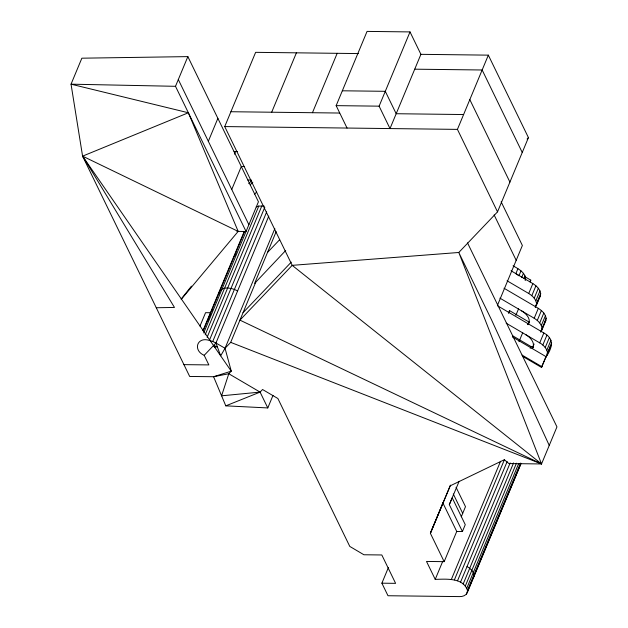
<?xml version="1.0" encoding="UTF-8"?>
<svg xmlns="http://www.w3.org/2000/svg" width="628" height="628" viewBox="0 0 628 628"><rect width="100%" height="100%" fill="white"/><g stroke="black" fill="none" stroke-linecap="round" stroke-linejoin="round"><path stroke-width="0.94" d="M388.394 567.547L381.887 583.184L387.986 595.736L459.586 596.6C463.213 596.82 467.986 594.716 467.468 590.422L520.471 463.095M218.693 294.399C219.604 285.45 232.148 287.53 237.58 291.039M525.542 280.119C526.295 272.866 518.367 268.878 513.06 265.825M535.244 307.39L540.677 293.449C540.017 289.037 536.461 285.842 532.858 283.589L511.004 270.77M536.273 305.734L540.394 295.835L540.677 293.449M540.708 332.149L546.14 318.208C545.481 313.796 541.925 310.601 538.329 308.348L504.009 288.228M541.736 330.485L545.858 320.586L546.14 318.208M522.692 356.39L541.485 367.404L545.661 357.363C550.536 352.347 544.468 345.392 539.727 342.864L506.176 323.185M547.263 355.103C552.923 346.169 553.653 338.359 543.848 332.966L497.714 305.907M467.468 590.422C463.276 577.344 445.762 579.149 435.22 579.369L426.506 561.44L444.169 561.66L430.392 533.313L450.433 485.114M430.392 533.313L443.29 502.11M236.921 231.379L246.074 231.489L175.502 86.311L187.858 56.614L81.86 58.192L71.043 84.176L82.582 156.152L189.68 376.462L213.591 376.721L228.788 373.754L231.261 371.164L225.036 348.273L274.852 228.6M208.323 141.292L217.877 118.354M467.507 242.871L556.957 426.883L541.532 463.951L292.185 265.346L224.73 126.573L255.635 52.336L358.533 53.576M234.456 154.166L235.547 151.544L237.486 151.568M231.748 189.475L241.293 166.538L244.182 166.569M271.681 112.224L296.408 52.831M199.971 326.113L205.568 312.673L210.356 312.728M202.915 330.752L244.135 231.732M203.291 330.721L244.504 231.708M207.876 320.382L208.998 317.69M209.744 315.9L210.859 313.215M211.605 311.417L212.727 308.733M234.856 255.572L235.979 252.864M203.723 332.942L258.438 201.792L187.858 56.614M205.183 334.818L258.775 206.062L264.349 206.196M207.13 337.315L261.845 205.874M183.933 364.64L208.857 364.907L204.194 355.322C192.686 350.44 196.902 336.325 209.352 340.431L264.804 207.209M209.352 340.431L212.743 341.459L266.696 211.84M204.179 355.346L215.946 343.014L268.776 216.103M312.454 112.71L337.181 53.317M276.155 231.685L254.646 283.361L285.701 250.486M212.743 341.459L215.946 343.014L220.664 355.841L225.036 348.273L230.688 342.354L255.714 282.231M347.049 128.057L336.153 105.637L367.058 31.4L410.013 31.918L420.909 54.33L390.004 128.575L379.116 106.163L410.013 31.918M181.343 299.25L238.177 231.394L188.361 112.765L82.582 156.152L231.261 371.164L213.591 376.721L225.79 405.845L267.787 407.933L272.999 395.404M549.241 445.417L491.465 319.715L458.785 252.48L541.532 463.951L239.935 320.131L292.185 265.346L458.785 252.48L497.525 211.864L457.427 129.384L488.333 55.146L420.909 54.33M497.525 211.864L528.431 137.618L488.333 55.146M497.651 304.87L522.37 245.477L501.144 201.816M517.919 268.674L515.863 273.62L518.94 275.786L520.997 270.841M521.711 277.443L523.43 273.321M508.523 313.38L509.646 310.679L529.121 322.101L528.038 324.715C531.83 319.424 526.021 313.372 521.53 310.813M524.019 278.416L525.047 275.943M525.047 280.182L525.738 278.534M515.871 315.272L518.571 308.795M530.063 281.964L530.809 280.159L524.961 276.728M536.555 303.348C535.896 298.936 532.34 295.741 528.737 293.488L532.858 283.589M531.822 295.655L535.943 285.756M534.247 298.135L538.369 288.236M462.404 531.524L449.326 504.629L452.184 497.761L465.262 524.655L462.404 531.524L456.572 531.453M535.865 300.757L539.986 290.858M518.964 341.711L522.716 332.714M527.826 324.448L529.121 322.101M535.409 306.841L538.777 298.74M542.019 328.106C541.36 323.695 537.811 320.5 534.208 318.247L538.329 308.348M537.285 320.413L541.407 310.515M539.719 322.894L543.832 312.995M530.189 348.305L530.935 346.507L512.542 335.713M435.22 579.369L442.748 561.291M461.282 516.773L465.489 506.67L456.054 487.257M541.328 325.516L545.449 315.617M534.09 344.042L532.214 348.548C536.006 343.249 530.205 337.205 525.715 334.646M444.169 561.66L456.737 531.453L442.96 503.114M540.873 331.592L543.872 324.393M539.727 342.864L543.848 332.966M542.812 345.031L546.933 335.132M545.237 347.512L549.359 337.613M451.304 579.566L500.547 461.274M546.855 350.134L550.976 340.235M547.161 353.768L551.667 342.825M541.485 367.404L550.356 346.868M454.382 579.895L504.37 459.798M457.529 580.774L507.149 461.58M460.536 582.156L510.164 462.938M463.197 583.946L513.571 462.922M465.324 586.01L516.452 463.189M466.785 588.224L518.657 463.597M466.392 594.206L521.083 463.331L467.334 592.463M430.714 532.309L450.268 485.797L504.355 459.727L508.892 463.558L541.532 463.951L230.688 342.354M449.326 504.629L459.139 481.291M473.708 577.077C474.956 572.461 470.631 568.638 467.044 566.519M213.528 345.518L217.343 346.805L214.619 347.096L214.454 345.887L214.022 346.232M539.154 297.837L540.394 295.835M544.617 322.596L545.858 320.586M551.376 345.204L549.783 347.465M181.147 299.077L191.446 286.14M248.735 183.627L251.443 180.793M250.211 184.875L252.825 182.128M254.685 194.076L256.664 192.003M267.512 252.448L279.664 239.708M243.028 312.705L291.259 262.135M225.79 405.845L260.094 392.108L262.559 389.517L277.874 398.497L349.78 546.415L363.91 554.76L381.816 554.971L395.609 583.349L381.887 583.184M527.088 139.024L528.431 137.618M530.236 280.763L530.809 280.159M509.073 311.284L509.646 310.679M545.661 357.363L546.234 356.767L512.401 336.922M256.2 206.871L258.775 206.062M260.094 392.108L221.59 395.813L228.788 373.754L260.094 392.108L267.787 407.933M234.071 151.678L235.547 151.544M156.27 307.744L174.474 307.453L82.731 156.231M414.731 69.182L482.155 69.991L522.245 152.471M342.331 90.793L385.294 91.311L396.19 113.723L463.613 114.539M336.153 105.637L379.116 106.163M230.908 111.729L339.638 113.04M224.73 126.573L457.427 129.384M247.832 179.985L251.31 180.024M175.502 86.311L71.043 84.176L188.361 112.765M82.582 156.152L238.177 231.394M530.935 346.507L533.572 347.779M215.946 343.014L225.036 348.273M507.071 280.787L528.737 293.488M499.888 298.127L534.208 318.247M522.056 355.071L542.058 366.807M469.822 99.617L509.92 182.089M494.118 214.917L516.192 260.322M453.267 493.938L462.703 513.351M178.313 79.552L248.892 224.73"/></g></svg>
